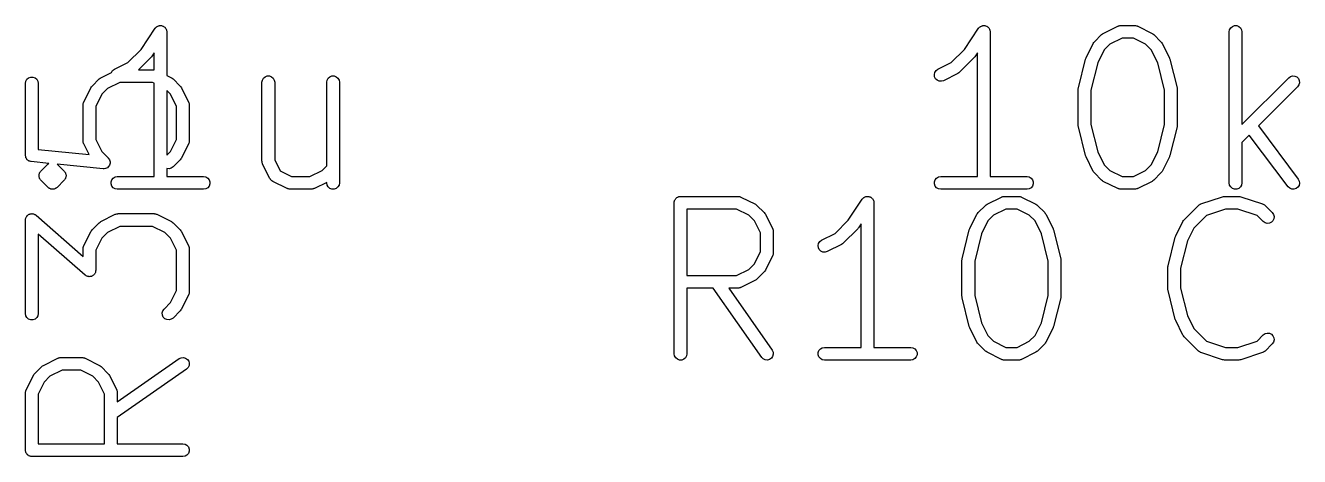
# Model space of a CAD drawing. Extents: x 0 to 76, y -93 to 10.
# Drawn here: x 56.42 to 66.6, y -57.13 to -53.69 of the extents above; entities that cross this region are included whole.
import ezdxf

# ---------------------------------------------------------------- set-up
doc = ezdxf.new("R2010")
doc.units = 0
doc.header["$MEASUREMENT"] = 0
doc.layers.add('BLACK', color=7, linetype='CONTINUOUS')

msp = doc.modelspace()

# ---------------------------------------------------------------- linework, layer by layer
at = {"layer": 'Black'}
for p, q in [((57.3437, -53.876), (57.4558, -53.7079)), ((57.4558, -53.7079), (57.4578, -53.7058)), ((57.4578, -53.7058), (57.4592, -53.7034)), ((57.4592, -53.7034), (57.4638, -53.6995)), ((57.4638, -53.6995), (57.468, -53.6951)), ((57.468, -53.6951), (57.4705, -53.6939)), ((57.4705, -53.6939), (57.4727, -53.6921)), ((57.4727, -53.6921), (57.4784, -53.69)), ((57.4784, -53.69), (57.4838, -53.6873)), ((57.4838, -53.6873), (57.4866, -53.687)), ((57.4866, -53.687), (57.4893, -53.686)), ((57.4893, -53.686), (57.4953, -53.686)), ((57.4953, -53.686), (57.5014, -53.6854)), ((57.5014, -53.6854), (57.5041, -53.686)), ((57.5041, -53.686), (57.5069, -53.686)), ((57.5069, -53.686), (57.5126, -53.6881)), ((57.5126, -53.6881), (57.5185, -53.6895)), ((57.5185, -53.6895), (57.5208, -53.6911)), ((57.5208, -53.6911), (57.5235, -53.6921)), ((57.5235, -53.6921), (57.5281, -53.696)), ((57.5281, -53.696), (57.5332, -53.6993)), ((57.5332, -53.6993), (57.5349, -53.7016)), ((57.5349, -53.7016), (57.537, -53.7034)), ((57.537, -53.7034), (57.54, -53.7086)), ((57.54, -53.7086), (57.5436, -53.7135)), ((57.5436, -53.7135), (57.5444, -53.7162)), ((57.5444, -53.7162), (57.5458, -53.7187)), ((57.5458, -53.7187), (57.5469, -53.7246)), ((57.5469, -53.7246), (57.5486, -53.7305)), ((63.9201, -53.876), (64.0323, -53.7079)), ((64.0323, -53.7079), (64.0342, -53.7058)), ((64.0342, -53.7058), (64.0356, -53.7034)), ((64.0356, -53.7034), (64.0403, -53.6995)), ((64.0403, -53.6995), (64.0444, -53.6951)), ((64.0444, -53.6951), (64.047, -53.6939)), ((64.047, -53.6939), (64.0491, -53.6921)), ((64.0491, -53.6921), (64.0548, -53.69)), ((64.0548, -53.69), (64.0603, -53.6873)), ((64.0603, -53.6873), (64.0631, -53.687)), ((64.0631, -53.687), (64.0657, -53.686)), ((64.0657, -53.686), (64.0718, -53.686)), ((64.0718, -53.686), (64.0778, -53.6854)), ((64.0778, -53.6854), (64.0805, -53.686)), ((64.0805, -53.686), (64.0833, -53.686)), ((64.0833, -53.686), (64.089, -53.6881)), ((64.089, -53.6881), (64.0949, -53.6895)), ((64.0949, -53.6895), (64.0973, -53.6911)), ((64.0973, -53.6911), (64.0999, -53.6921)), ((64.0999, -53.6921), (64.1046, -53.696)), ((64.1046, -53.696), (64.1096, -53.6993)), ((64.1096, -53.6993), (64.1113, -53.7016)), ((64.1113, -53.7016), (64.1134, -53.7034)), ((64.1134, -53.7034), (64.1165, -53.7086)), ((64.1165, -53.7086), (64.1201, -53.7135)), ((64.1201, -53.7135), (64.1209, -53.7162)), ((64.1209, -53.7162), (64.1223, -53.7187)), ((64.1223, -53.7187), (64.1233, -53.7246)), ((64.1233, -53.7246), (64.125, -53.7305)), ((65.0285, -53.7481), (65.1434, -53.6906)), ((65.1434, -53.6906), (65.1462, -53.6898)), ((65.1462, -53.6898), (65.1487, -53.6883)), ((65.1487, -53.6883), (65.1546, -53.6873)), ((65.1546, -53.6873), (65.1603, -53.6856)), ((65.1603, -53.6856), (65.1632, -53.6858)), ((65.1632, -53.6858), (65.1661, -53.6852)), ((65.1661, -53.6852), (65.281, -53.6852)), ((65.281, -53.6852), (65.2839, -53.6858)), ((65.2839, -53.6858), (65.2868, -53.6856)), ((65.2868, -53.6856), (65.2925, -53.6873)), ((65.2925, -53.6873), (65.2984, -53.6883)), ((65.2984, -53.6883), (65.3009, -53.6898)), ((65.3009, -53.6898), (65.3037, -53.6906)), ((65.3037, -53.6906), (65.4186, -53.7481)), ((66.0346, -53.736), (66.0376, -53.7187)), ((66.0376, -53.7187), (66.0464, -53.7034)), ((66.0464, -53.7034), (66.06, -53.6921)), ((66.06, -53.6921), (66.0765, -53.686)), ((66.0765, -53.686), (66.0942, -53.686)), ((66.0942, -53.686), (66.1108, -53.6921)), ((66.1108, -53.6921), (66.1243, -53.7034)), ((66.1243, -53.7034), (66.1331, -53.7187)), ((66.1331, -53.7187), (66.1362, -53.736)), ((57.5486, -53.7305), (57.5484, -53.7333)), ((57.5484, -53.7333), (57.5489, -53.736)), ((57.5489, -53.736), (57.5489, -54.084)), ((64.125, -53.7305), (64.1248, -53.7333)), ((64.1248, -53.7333), (64.1253, -53.736)), ((64.1253, -53.736), (64.1253, -54.8917)), ((64.8909, -53.9431), (64.9483, -53.8282)), ((64.9483, -53.8282), (64.9532, -53.8217)), ((64.9532, -53.8217), (64.9578, -53.815)), ((64.9578, -53.815), (65.0153, -53.7576)), ((65.0153, -53.7576), (65.022, -53.7529)), ((65.022, -53.7529), (65.0285, -53.7481)), ((65.1781, -53.7868), (65.0813, -53.8352)), ((65.269, -53.7868), (65.1781, -53.7868)), ((65.3658, -53.8353), (65.269, -53.7868)), ((65.4186, -53.7481), (65.4252, -53.7529)), ((65.4252, -53.7529), (65.4318, -53.7576)), ((65.4318, -53.7576), (65.4893, -53.815)), ((65.4893, -53.815), (65.494, -53.8217)), ((65.494, -53.8217), (65.4988, -53.8282)), ((65.4988, -53.8282), (65.5563, -53.9431)), ((66.0346, -54.9425), (66.0346, -53.736)), ((66.1362, -53.736), (66.1362, -54.4752)), ((57.2382, -53.9816), (57.3437, -53.876)), ((57.4473, -53.9038), (57.4255, -53.9366)), ((57.4473, -54.0394), (57.4473, -53.9038)), ((63.8146, -53.9816), (63.9201, -53.876)), ((64.0237, -53.9038), (64.0019, -53.9366)), ((64.0237, -54.8917), (64.0237, -53.9038)), ((65.0355, -53.881), (64.9842, -53.9836)), ((65.0813, -53.8352), (65.0355, -53.881)), ((65.4116, -53.881), (65.3658, -53.8353)), ((65.4629, -53.9836), (65.4116, -53.881)), ((57.1307, -54.0353), (57.2382, -53.9816)), ((57.4191, -53.9443), (57.324, -54.0394)), ((57.422, -53.9402), (57.4191, -53.9443)), ((57.4255, -53.9366), (57.422, -53.9402)), ((63.7071, -54.0353), (63.8146, -53.9816)), ((63.9955, -53.9443), (63.8806, -54.0592)), ((63.9984, -53.9402), (63.9955, -53.9443)), ((64.0019, -53.9366), (63.9984, -53.9402)), ((64.8296, -54.1833), (64.887, -53.9535)), ((64.887, -53.9535), (64.8893, -53.9485)), ((64.8893, -53.9485), (64.8909, -53.9431)), ((64.9842, -53.9836), (64.9297, -54.2019)), ((65.5175, -54.2019), (65.4629, -53.9836)), ((65.5563, -53.9431), (65.5579, -53.9485)), ((65.5579, -53.9485), (65.5601, -53.9535)), ((65.5601, -53.9535), (65.6176, -54.1833)), ((56.4202, -54.1477), (56.4233, -54.1303)), ((56.4233, -54.1303), (56.4321, -54.115)), ((56.4321, -54.115), (56.4456, -54.1037)), ((56.4456, -54.1037), (56.4622, -54.0976)), ((56.4622, -54.0976), (56.4799, -54.0976)), ((56.4799, -54.0976), (56.4964, -54.1037)), ((56.4964, -54.1037), (56.51, -54.115)), ((56.51, -54.115), (56.5188, -54.1303)), ((56.5188, -54.1303), (56.5218, -54.1477)), ((56.9522, -54.1692), (57.0097, -54.1117)), ((57.0097, -54.1117), (57.0163, -54.1071)), ((57.0163, -54.1071), (57.0229, -54.1022)), ((57.0229, -54.1022), (57.1071, -54.0601)), ((57.1071, -54.0601), (57.1165, -54.0458)), ((57.1165, -54.0458), (57.1307, -54.0353)), ((57.324, -54.0394), (57.4473, -54.0394)), ((57.5489, -54.084), (57.5854, -54.1022)), ((57.5854, -54.1022), (57.5919, -54.1071)), ((57.5919, -54.1071), (57.5986, -54.1117)), ((57.5986, -54.1117), (57.656, -54.1692)), ((58.3091, -54.1382), (58.3121, -54.1208)), ((58.3121, -54.1208), (58.321, -54.1056)), ((58.321, -54.1056), (58.3345, -54.0942)), ((58.3345, -54.0942), (58.3511, -54.0882)), ((58.3511, -54.0882), (58.3687, -54.0882)), ((58.3687, -54.0882), (58.3853, -54.0942)), ((58.3853, -54.0942), (58.3988, -54.1056)), ((58.3988, -54.1056), (58.4076, -54.1208)), ((58.4076, -54.1208), (58.4107, -54.1382)), ((58.8262, -54.1382), (58.8292, -54.1208)), ((58.8292, -54.1208), (58.838, -54.1056)), ((58.838, -54.1056), (58.8516, -54.0942)), ((58.8516, -54.0942), (58.8681, -54.0882)), ((58.8681, -54.0882), (58.8858, -54.0882)), ((58.8858, -54.0882), (58.9024, -54.0942)), ((58.9024, -54.0942), (58.9159, -54.1056)), ((58.9159, -54.1056), (58.9247, -54.1208)), ((58.9247, -54.1208), (58.9278, -54.1382)), ((63.6791, -54.0777), (63.6832, -54.0606)), ((63.6811, -54.0952), (63.6791, -54.0777)), ((63.689, -54.111), (63.6811, -54.0952)), ((63.6832, -54.0606), (63.6929, -54.0458)), ((63.7018, -54.1232), (63.689, -54.111)), ((63.6929, -54.0458), (63.7071, -54.0353)), ((63.718, -54.1302), (63.7018, -54.1232)), ((63.7356, -54.1312), (63.718, -54.1302)), ((63.7525, -54.1262), (63.7356, -54.1312)), ((63.8674, -54.0687), (63.7525, -54.1262)), ((63.874, -54.0639), (63.8674, -54.0687)), ((63.8806, -54.0592), (63.874, -54.0639)), ((66.1362, -54.4752), (66.5091, -54.1023)), ((66.5091, -54.1023), (66.5235, -54.0922)), ((66.5235, -54.0922), (66.5405, -54.0876)), ((66.5405, -54.0876), (66.5581, -54.0891)), ((66.5581, -54.0891), (66.5741, -54.0966)), ((66.5741, -54.0966), (66.5866, -54.1091)), ((66.5866, -54.1091), (66.594, -54.1251)), ((66.594, -54.1251), (66.5956, -54.1426)), ((56.4202, -54.7222), (56.4202, -54.1477)), ((56.5218, -54.1477), (56.5218, -54.6762)), ((56.8852, -54.2973), (56.9427, -54.1824)), ((56.9427, -54.1824), (56.9475, -54.1759)), ((56.9475, -54.1759), (56.9522, -54.1692)), ((57.0299, -54.2352), (56.9815, -54.332)), ((57.0757, -54.1894), (57.0299, -54.2352)), ((57.1725, -54.141), (57.0757, -54.1894)), ((57.4357, -54.141), (57.1725, -54.141)), ((57.4473, -54.1468), (57.4357, -54.141)), ((57.4473, -54.8917), (57.4473, -54.1468)), ((57.5783, -54.2352), (57.5489, -54.2058)), ((57.5489, -54.2058), (57.5489, -54.7215)), ((57.6267, -54.332), (57.5783, -54.2352)), ((57.656, -54.1692), (57.6607, -54.1759)), ((57.6607, -54.1759), (57.6655, -54.1824)), ((57.6655, -54.1824), (57.723, -54.2973)), ((58.3091, -54.7702), (58.3091, -54.1382)), ((58.4107, -54.1382), (58.4107, -54.7582)), ((58.8262, -54.8066), (58.8262, -54.1382)), ((58.9278, -54.1382), (58.9278, -54.9425)), ((64.8281, -54.1957), (64.8291, -54.1895)), ((64.8281, -54.4829), (64.8281, -54.1957)), ((64.8291, -54.1895), (64.8296, -54.1833)), ((64.9297, -54.2019), (64.9297, -54.4767)), ((65.5175, -54.4767), (65.5175, -54.2019)), ((65.6176, -54.1833), (65.618, -54.1895)), ((65.618, -54.1895), (65.6191, -54.1957)), ((65.6191, -54.1957), (65.6191, -54.4829)), ((66.5809, -54.1741), (66.2673, -54.4877)), ((66.591, -54.1597), (66.5809, -54.1741)), ((66.5956, -54.1426), (66.591, -54.1597)), ((56.8799, -54.32), (56.8804, -54.3171)), ((56.8799, -54.6073), (56.8799, -54.32)), ((56.8802, -54.3142), (56.8819, -54.3085)), ((56.8804, -54.3171), (56.8802, -54.3142)), ((56.8819, -54.3085), (56.8829, -54.3026)), ((56.8829, -54.3026), (56.8844, -54.3001)), ((56.8844, -54.3001), (56.8852, -54.2973)), ((56.9815, -54.332), (56.9815, -54.5953)), ((57.6267, -54.5953), (57.6267, -54.332)), ((57.723, -54.2973), (57.7238, -54.3001)), ((57.7238, -54.3001), (57.7253, -54.3026)), ((57.7253, -54.3026), (57.7263, -54.3085)), ((57.7263, -54.3085), (57.728, -54.3142)), ((57.728, -54.3142), (57.7278, -54.3171)), ((57.7278, -54.3171), (57.7283, -54.32)), ((57.7283, -54.32), (57.7283, -54.6073)), ((64.8291, -54.4891), (64.8281, -54.4829)), ((64.8296, -54.4952), (64.8291, -54.4891)), ((64.887, -54.7251), (64.8296, -54.4952)), ((64.9297, -54.4767), (64.9842, -54.695)), ((65.4629, -54.695), (65.5175, -54.4767)), ((65.6176, -54.4952), (65.5601, -54.7251)), ((65.618, -54.4891), (65.6176, -54.4952)), ((65.6191, -54.4829), (65.618, -54.4891)), ((66.2673, -54.4877), (66.5856, -54.9121)), ((56.8804, -54.6102), (56.8799, -54.6073)), ((56.8802, -54.6131), (56.8804, -54.6102)), ((56.8819, -54.6188), (56.8802, -54.6131)), ((56.8829, -54.6247), (56.8819, -54.6188)), ((56.8844, -54.6272), (56.8829, -54.6247)), ((56.8852, -54.63), (56.8844, -54.6272)), ((56.9287, -54.7169), (56.8852, -54.63)), ((56.9815, -54.5953), (57.0299, -54.6921)), ((57.5783, -54.6921), (57.6267, -54.5953)), ((57.723, -54.63), (57.6655, -54.7449)), ((57.7238, -54.6272), (57.723, -54.63)), ((57.7253, -54.6247), (57.7238, -54.6272)), ((57.7263, -54.6188), (57.7253, -54.6247)), ((57.728, -54.6131), (57.7263, -54.6188)), ((57.7283, -54.6073), (57.7278, -54.6102)), ((57.7278, -54.6102), (57.728, -54.6131)), ((66.1948, -54.5603), (66.1362, -54.6189)), ((66.1362, -54.6189), (66.1362, -54.9425)), ((66.5043, -54.973), (66.1948, -54.5603)), ((56.4206, -54.7241), (56.4202, -54.7222)), ((56.4204, -54.726), (56.4206, -54.7241)), ((56.4221, -54.7327), (56.4204, -54.726)), ((56.4233, -54.7396), (56.4221, -54.7327)), ((56.4243, -54.7412), (56.4233, -54.7396)), ((56.4247, -54.7431), (56.4243, -54.7412)), ((56.4287, -54.7488), (56.4247, -54.7431)), ((56.5218, -54.6762), (56.9287, -54.7169)), ((57.0299, -54.6921), (57.0815, -54.7437)), ((57.0815, -54.7437), (57.0817, -54.744)), ((57.0817, -54.744), (57.0819, -54.7442)), ((57.5489, -54.7215), (57.5783, -54.6921)), ((64.8893, -54.7301), (64.887, -54.7251)), ((64.8909, -54.7355), (64.8893, -54.7301)), ((64.9483, -54.8504), (64.8909, -54.7355)), ((64.9842, -54.695), (65.0355, -54.7976)), ((65.4116, -54.7976), (65.4629, -54.695)), ((65.5563, -54.7355), (65.4988, -54.8504)), ((65.5579, -54.7301), (65.5563, -54.7355)), ((65.5601, -54.7251), (65.5579, -54.7301)), ((56.4321, -54.7548), (56.4287, -54.7488)), ((56.4336, -54.7561), (56.4321, -54.7548)), ((56.4347, -54.7577), (56.4336, -54.7561)), ((56.4403, -54.7617), (56.4347, -54.7577)), ((56.4456, -54.7662), (56.4403, -54.7617)), ((56.4475, -54.7668), (56.4456, -54.7662)), ((56.449, -54.768), (56.4475, -54.7668)), ((56.4557, -54.7698), (56.449, -54.768)), ((56.4622, -54.7722), (56.4557, -54.7698)), ((56.4641, -54.7722), (56.4622, -54.7722)), ((56.466, -54.7727), (56.4641, -54.7722)), ((56.6064, -54.7868), (56.466, -54.7727)), ((56.5429, -54.8492), (56.6004, -54.7917)), ((56.6004, -54.7917), (56.604, -54.7892)), ((56.604, -54.7892), (56.6064, -54.7868)), ((57.0405, -54.8302), (56.6741, -54.7935)), ((56.6741, -54.7935), (56.7297, -54.8492)), ((57.0408, -54.8302), (57.0405, -54.8302)), ((57.0411, -54.8302), (57.0408, -54.8302)), ((57.0496, -54.8295), (57.0411, -54.8302)), ((57.0581, -54.8289), (57.0496, -54.8295)), ((57.0584, -54.8287), (57.0581, -54.8289)), ((57.0587, -54.8287), (57.0584, -54.8287)), ((57.0664, -54.8251), (57.0587, -54.8287)), ((57.0742, -54.8216), (57.0664, -54.8251)), ((57.0744, -54.8214), (57.0742, -54.8216)), ((57.0747, -54.8213), (57.0744, -54.8214)), ((57.0807, -54.8153), (57.0747, -54.8213)), ((57.0868, -54.8093), (57.0807, -54.8153)), ((57.0819, -54.7442), (57.0867, -54.7512)), ((57.0867, -54.7512), (57.0916, -54.7582)), ((57.087, -54.809), (57.0868, -54.8093)), ((57.0872, -54.8088), (57.087, -54.809)), ((57.0908, -54.8011), (57.0872, -54.8088)), ((57.0945, -54.7934), (57.0908, -54.8011)), ((57.0916, -54.7582), (57.0917, -54.7585)), ((57.0917, -54.7585), (57.0919, -54.7587)), ((57.0919, -54.7587), (57.094, -54.767)), ((57.094, -54.767), (57.0962, -54.7752)), ((57.0946, -54.7928), (57.0945, -54.7931)), ((57.0945, -54.7931), (57.0945, -54.7934)), ((57.0954, -54.7843), (57.0946, -54.7928)), ((57.0962, -54.7758), (57.0954, -54.7843)), ((57.0962, -54.7752), (57.0961, -54.7755)), ((57.0961, -54.7755), (57.0962, -54.7758)), ((57.5495, -54.8287), (57.5489, -54.8284)), ((57.5489, -54.8284), (57.5489, -54.8917)), ((57.5671, -54.8302), (57.5495, -54.8287)), ((57.5841, -54.8257), (57.5671, -54.8302)), ((57.5986, -54.8156), (57.5841, -54.8257)), ((57.656, -54.7581), (57.5986, -54.8156)), ((57.6607, -54.7515), (57.656, -54.7581)), ((57.6655, -54.7449), (57.6607, -54.7515)), ((58.3096, -54.7731), (58.3091, -54.7702)), ((58.3094, -54.776), (58.3096, -54.7731)), ((58.3111, -54.7817), (58.3094, -54.776)), ((58.3121, -54.7876), (58.3111, -54.7817)), ((58.3136, -54.7901), (58.3121, -54.7876)), ((58.3144, -54.7929), (58.3136, -54.7901)), ((58.3719, -54.9078), (58.3144, -54.7929)), ((58.4107, -54.7582), (58.4552, -54.8472)), ((58.6926, -54.8917), (58.7894, -54.8433)), ((58.7894, -54.8433), (58.8262, -54.8066)), ((65.0355, -54.7976), (65.0813, -54.8433)), ((65.0813, -54.8433), (65.1781, -54.8917)), ((65.269, -54.8917), (65.3658, -54.8433)), ((65.3658, -54.8433), (65.4116, -54.7976)), ((56.5283, -54.8807), (56.5294, -54.8764)), ((56.5286, -54.8851), (56.5283, -54.8807)), ((56.5283, -54.8895), (56.5286, -54.8851)), ((56.5294, -54.8938), (56.5283, -54.8895)), ((56.5294, -54.8764), (56.5298, -54.8719)), ((56.5298, -54.8982), (56.5294, -54.8938)), ((56.5298, -54.8719), (56.5317, -54.8679)), ((56.5317, -54.9023), (56.5298, -54.8982)), ((56.5317, -54.8679), (56.5328, -54.8636)), ((56.5328, -54.9066), (56.5317, -54.9023)), ((56.5328, -54.8636), (56.5354, -54.86)), ((56.5354, -54.9102), (56.5328, -54.9066)), ((56.5354, -54.86), (56.5372, -54.856)), ((56.5372, -54.9142), (56.5354, -54.9102)), ((56.5372, -54.856), (56.5404, -54.8528)), ((56.5404, -54.9174), (56.5372, -54.9142)), ((56.5404, -54.8528), (56.5429, -54.8492)), ((56.5429, -54.921), (56.5404, -54.9174)), ((56.6004, -54.9785), (56.5429, -54.921)), ((56.7297, -54.921), (56.6722, -54.9785)), ((56.7297, -54.8492), (56.7322, -54.8528)), ((56.7322, -54.9174), (56.7297, -54.921)), ((56.7322, -54.8528), (56.7354, -54.856)), ((56.7354, -54.9142), (56.7322, -54.9174)), ((56.7354, -54.856), (56.7373, -54.86)), ((56.7373, -54.9102), (56.7354, -54.9142)), ((56.7373, -54.86), (56.7398, -54.8636)), ((56.7398, -54.9066), (56.7373, -54.9102)), ((56.7398, -54.8636), (56.741, -54.8679)), ((56.741, -54.9023), (56.7398, -54.9066)), ((56.741, -54.8679), (56.7428, -54.8719)), ((56.7428, -54.8982), (56.741, -54.9023)), ((56.7428, -54.8719), (56.7432, -54.8764)), ((56.7432, -54.8938), (56.7428, -54.8982)), ((56.7432, -54.8764), (56.7444, -54.8807)), ((56.7444, -54.8895), (56.7432, -54.8938)), ((56.7444, -54.8807), (56.744, -54.8851)), ((56.744, -54.8851), (56.7444, -54.8895)), ((57.1034, -54.9337), (57.1094, -54.9171)), ((57.1034, -54.9514), (57.1034, -54.9337)), ((57.1094, -54.9171), (57.1207, -54.9036)), ((57.1207, -54.9036), (57.136, -54.8948)), ((57.136, -54.8948), (57.1534, -54.8917)), ((57.1534, -54.8917), (57.4473, -54.8917)), ((57.5489, -54.8917), (57.8428, -54.8917)), ((57.8428, -54.8917), (57.8602, -54.8948)), ((57.8602, -54.8948), (57.8755, -54.9036)), ((57.8755, -54.9036), (57.8868, -54.9171)), ((57.8868, -54.9171), (57.8928, -54.9337)), ((57.8928, -54.9337), (57.8928, -54.9514)), ((58.3763, -54.9138), (58.3719, -54.9078)), ((58.3804, -54.92), (58.3763, -54.9138)), ((58.3816, -54.9209), (58.3804, -54.92)), ((58.3824, -54.922), (58.3816, -54.9209)), ((58.3886, -54.9261), (58.3824, -54.922)), ((58.3946, -54.9305), (58.3886, -54.9261)), ((58.5095, -54.988), (58.3946, -54.9305)), ((58.4552, -54.8472), (58.5442, -54.8917)), ((58.5442, -54.8917), (58.6926, -54.8917)), ((58.8262, -54.9386), (58.7273, -54.988)), ((58.8262, -54.9425), (58.8262, -54.9386)), ((58.8292, -54.9599), (58.8262, -54.9425)), ((58.9278, -54.9425), (58.9247, -54.9599)), ((63.6798, -54.9337), (63.6858, -54.9171)), ((63.6798, -54.9514), (63.6798, -54.9337)), ((63.6858, -54.9171), (63.6972, -54.9036)), ((63.6972, -54.9036), (63.7124, -54.8948)), ((63.7124, -54.8948), (63.7298, -54.8917)), ((63.7298, -54.8917), (64.0237, -54.8917)), ((64.1253, -54.8917), (64.4192, -54.8917)), ((64.4192, -54.8917), (64.4366, -54.8948)), ((64.4366, -54.8948), (64.4519, -54.9036)), ((64.4519, -54.9036), (64.4632, -54.9171)), ((64.4632, -54.9171), (64.4693, -54.9337)), ((64.4693, -54.9337), (64.4693, -54.9514)), ((64.9532, -54.8569), (64.9483, -54.8504)), ((64.9578, -54.8636), (64.9532, -54.8569)), ((65.0153, -54.921), (64.9578, -54.8636)), ((65.022, -54.9257), (65.0153, -54.921)), ((65.0285, -54.9305), (65.022, -54.9257)), ((65.1434, -54.988), (65.0285, -54.9305)), ((65.1781, -54.8917), (65.269, -54.8917)), ((65.4186, -54.9305), (65.3037, -54.988)), ((65.4252, -54.9257), (65.4186, -54.9305)), ((65.4318, -54.921), (65.4252, -54.9257)), ((65.4893, -54.8636), (65.4318, -54.921)), ((65.494, -54.8569), (65.4893, -54.8636)), ((65.4988, -54.8504), (65.494, -54.8569)), ((66.0376, -54.9599), (66.0346, -54.9425)), ((66.1362, -54.9425), (66.1331, -54.9599)), ((66.5856, -54.9121), (66.5936, -54.9278)), ((66.5957, -54.9453), (66.5917, -54.9625)), ((66.5936, -54.9278), (66.5957, -54.9453)), ((56.604, -54.981), (56.6004, -54.9785)), ((56.6072, -54.9842), (56.604, -54.981)), ((56.6092, -54.9851), (56.6072, -54.9842)), ((56.6109, -54.9865), (56.6092, -54.9851)), ((56.613, -54.9873), (56.6109, -54.9865)), ((56.6148, -54.9886), (56.613, -54.9873)), ((56.6191, -54.9897), (56.6148, -54.9886)), ((56.6232, -54.9916), (56.6191, -54.9897)), ((56.6254, -54.9918), (56.6232, -54.9916)), ((56.6275, -54.9926), (56.6254, -54.9918)), ((56.6297, -54.9926), (56.6275, -54.9926)), ((56.6319, -54.9932), (56.6297, -54.9926)), ((56.6363, -54.9928), (56.6319, -54.9932)), ((56.6407, -54.9932), (56.6363, -54.9928)), ((56.6429, -54.9926), (56.6407, -54.9932)), ((56.6451, -54.9926), (56.6429, -54.9926)), ((56.6472, -54.9918), (56.6451, -54.9926)), ((56.6495, -54.9916), (56.6472, -54.9918)), ((56.6535, -54.9897), (56.6495, -54.9916)), ((56.6578, -54.9886), (56.6535, -54.9897)), ((56.6596, -54.9873), (56.6578, -54.9886)), ((56.6617, -54.9865), (56.6596, -54.9873)), ((56.6634, -54.9851), (56.6617, -54.9865)), ((56.6654, -54.9842), (56.6634, -54.9851)), ((56.6686, -54.981), (56.6654, -54.9842)), ((56.6722, -54.9785), (56.6686, -54.981)), ((57.1094, -54.9679), (57.1034, -54.9514)), ((57.1207, -54.9815), (57.1094, -54.9679)), ((57.136, -54.9903), (57.1207, -54.9815)), ((57.1534, -54.9933), (57.136, -54.9903)), ((57.8428, -54.9933), (57.1534, -54.9933)), ((57.8602, -54.9903), (57.8428, -54.9933)), ((57.8755, -54.9815), (57.8602, -54.9903)), ((57.8868, -54.9679), (57.8755, -54.9815)), ((57.8928, -54.9514), (57.8868, -54.9679)), ((58.5123, -54.9888), (58.5095, -54.988)), ((58.5149, -54.9903), (58.5123, -54.9888)), ((58.5207, -54.9913), (58.5149, -54.9903)), ((58.5264, -54.993), (58.5207, -54.9913)), ((58.5294, -54.9928), (58.5264, -54.993)), ((58.5322, -54.9933), (58.5294, -54.9928)), ((58.7046, -54.9933), (58.5322, -54.9933)), ((58.7075, -54.9928), (58.7046, -54.9933)), ((58.7104, -54.993), (58.7075, -54.9928)), ((58.7161, -54.9913), (58.7104, -54.993)), ((58.722, -54.9903), (58.7161, -54.9913)), ((58.7245, -54.9888), (58.722, -54.9903)), ((58.7273, -54.988), (58.7245, -54.9888)), ((58.838, -54.9752), (58.8292, -54.9599)), ((58.8516, -54.9865), (58.838, -54.9752)), ((58.8681, -54.9926), (58.8516, -54.9865)), ((58.8858, -54.9926), (58.8681, -54.9926)), ((58.9024, -54.9865), (58.8858, -54.9926)), ((58.9159, -54.9752), (58.9024, -54.9865)), ((58.9247, -54.9599), (58.9159, -54.9752)), ((63.6858, -54.9679), (63.6798, -54.9514)), ((63.6972, -54.9815), (63.6858, -54.9679)), ((63.7124, -54.9903), (63.6972, -54.9815)), ((63.7298, -54.9933), (63.7124, -54.9903)), ((64.4192, -54.9933), (63.7298, -54.9933)), ((64.4366, -54.9903), (64.4192, -54.9933)), ((64.4519, -54.9815), (64.4366, -54.9903)), ((64.4632, -54.9679), (64.4519, -54.9815)), ((64.4693, -54.9514), (64.4632, -54.9679)), ((65.1462, -54.9888), (65.1434, -54.988)), ((65.1487, -54.9903), (65.1462, -54.9888)), ((65.1546, -54.9913), (65.1487, -54.9903)), ((65.1603, -54.993), (65.1546, -54.9913)), ((65.1632, -54.9928), (65.1603, -54.993)), ((65.1661, -54.9933), (65.1632, -54.9928)), ((65.281, -54.9933), (65.1661, -54.9933)), ((65.2839, -54.9928), (65.281, -54.9933)), ((65.2868, -54.993), (65.2839, -54.9928)), ((65.2925, -54.9913), (65.2868, -54.993)), ((65.2984, -54.9903), (65.2925, -54.9913)), ((65.3009, -54.9888), (65.2984, -54.9903)), ((65.3037, -54.988), (65.3009, -54.9888)), ((66.0464, -54.9752), (66.0376, -54.9599)), ((66.06, -54.9865), (66.0464, -54.9752)), ((66.0765, -54.9926), (66.06, -54.9865)), ((66.0942, -54.9926), (66.0765, -54.9926)), ((66.1108, -54.9865), (66.0942, -54.9926)), ((66.1243, -54.9752), (66.1108, -54.9865)), ((66.1331, -54.9599), (66.1243, -54.9752)), ((66.5172, -54.9851), (66.5043, -54.973)), ((66.5334, -54.992), (66.5172, -54.9851)), ((66.5511, -54.993), (66.5334, -54.992)), ((66.5679, -54.9879), (66.5511, -54.993)), ((66.5821, -54.9773), (66.5679, -54.9879)), ((66.5917, -54.9625), (66.5821, -54.9773)), ((61.6015, -55.101), (61.6022, -55.0967)), ((61.6015, -56.3075), (61.6015, -55.101)), ((61.6022, -55.0922), (61.6038, -55.0881)), ((61.6022, -55.0967), (61.6022, -55.0922)), ((61.6038, -55.0881), (61.6045, -55.0837)), ((61.6045, -55.0837), (61.6067, -55.0798)), ((61.6067, -55.0798), (61.6083, -55.0756)), ((61.6083, -55.0756), (61.6111, -55.0722)), ((61.6111, -55.0722), (61.6133, -55.0684)), ((61.6133, -55.0684), (61.6168, -55.0655)), ((61.6168, -55.0655), (61.6196, -55.0621)), ((61.6196, -55.0621), (61.6235, -55.0599)), ((61.6235, -55.0599), (61.6269, -55.0571)), ((61.6269, -55.0571), (61.631, -55.0555)), ((61.631, -55.0555), (61.6349, -55.0533)), ((61.6349, -55.0533), (61.6393, -55.0525)), ((61.6393, -55.0525), (61.6434, -55.051)), ((61.6434, -55.051), (61.6479, -55.051)), ((61.6479, -55.051), (61.6523, -55.0502)), ((61.6523, -55.0502), (62.1119, -55.0502)), ((62.1119, -55.0502), (62.1148, -55.0508)), ((62.1148, -55.0508), (62.1177, -55.0506)), ((62.1177, -55.0506), (62.1234, -55.0523)), ((62.1234, -55.0523), (62.1293, -55.0533)), ((62.1293, -55.0533), (62.1318, -55.0548)), ((62.1318, -55.0548), (62.1346, -55.0556)), ((62.1346, -55.0556), (62.2495, -55.1131)), ((62.2495, -55.1131), (62.256, -55.1179)), ((62.256, -55.1179), (62.2627, -55.1226)), ((62.2627, -55.1226), (62.3202, -55.18)), ((62.9916, -55.241), (63.1038, -55.0729)), ((63.1038, -55.0729), (63.1057, -55.0708)), ((63.1057, -55.0708), (63.1071, -55.0684)), ((63.1071, -55.0684), (63.1118, -55.0645)), ((63.1118, -55.0645), (63.1159, -55.0601)), ((63.1159, -55.0601), (63.1185, -55.0589)), ((63.1185, -55.0589), (63.1206, -55.0571)), ((63.1206, -55.0571), (63.1263, -55.055)), ((63.1263, -55.055), (63.1318, -55.0523)), ((63.1318, -55.0523), (63.1346, -55.052)), ((63.1346, -55.052), (63.1372, -55.051)), ((63.1372, -55.051), (63.1433, -55.051)), ((63.1433, -55.051), (63.1493, -55.0504)), ((63.1493, -55.0504), (63.152, -55.051)), ((63.152, -55.051), (63.1548, -55.051)), ((63.1548, -55.051), (63.1605, -55.0531)), ((63.1605, -55.0531), (63.1664, -55.0545)), ((63.1664, -55.0545), (63.1688, -55.0561)), ((63.1688, -55.0561), (63.1714, -55.0571)), ((63.1714, -55.0571), (63.1761, -55.061)), ((63.1761, -55.061), (63.1811, -55.0643)), ((63.1811, -55.0643), (63.1828, -55.0666)), ((63.1828, -55.0666), (63.1849, -55.0684)), ((63.1849, -55.0684), (63.188, -55.0736)), ((63.188, -55.0736), (63.1916, -55.0785)), ((63.1916, -55.0785), (63.1924, -55.0812)), ((63.1924, -55.0812), (63.1938, -55.0837)), ((63.1938, -55.0837), (63.1948, -55.0896)), ((63.1948, -55.0896), (63.1965, -55.0955)), ((63.1965, -55.0955), (63.1963, -55.0983)), ((63.1963, -55.0983), (63.1968, -55.101)), ((63.1968, -55.101), (63.1968, -56.2567)), ((64.0293, -55.18), (64.0868, -55.1226)), ((64.0868, -55.1226), (64.0935, -55.1179)), ((64.0935, -55.1179), (64.1, -55.1131)), ((64.1, -55.1131), (64.2149, -55.0556)), ((64.2149, -55.0556), (64.2177, -55.0548)), ((64.2177, -55.0548), (64.2202, -55.0533)), ((64.2202, -55.0533), (64.2261, -55.0523)), ((64.2261, -55.0523), (64.2318, -55.0506)), ((64.2318, -55.0506), (64.2347, -55.0508)), ((64.2347, -55.0508), (64.2376, -55.0502)), ((64.2376, -55.0502), (64.3525, -55.0502)), ((64.3525, -55.0502), (64.3554, -55.0508)), ((64.3554, -55.0508), (64.3583, -55.0506)), ((64.3583, -55.0506), (64.364, -55.0523)), ((64.364, -55.0523), (64.3699, -55.0533)), ((64.3699, -55.0533), (64.3724, -55.0548)), ((64.3724, -55.0548), (64.3752, -55.0556)), ((64.3752, -55.0556), (64.4901, -55.1131)), ((64.4901, -55.1131), (64.4967, -55.1179)), ((64.4967, -55.1179), (64.5033, -55.1226)), ((64.5033, -55.1226), (64.5608, -55.18)), ((65.6738, -55.2375), (65.7887, -55.1226)), ((65.7887, -55.1226), (65.7911, -55.1209)), ((65.7911, -55.1209), (65.793, -55.1187)), ((65.793, -55.1187), (65.7983, -55.1159)), ((65.7983, -55.1159), (65.8032, -55.1125)), ((65.8032, -55.1125), (65.806, -55.1117)), ((65.806, -55.1117), (65.8086, -55.1103)), ((65.8086, -55.1103), (65.9809, -55.0529)), ((65.9809, -55.0529), (65.989, -55.0517)), ((65.989, -55.0517), (65.997, -55.0502)), ((65.997, -55.0502), (66.1119, -55.0502)), ((66.1119, -55.0502), (66.1199, -55.0517)), ((66.1199, -55.0517), (66.1279, -55.0529)), ((66.1279, -55.0529), (66.3003, -55.1103)), ((66.3003, -55.1103), (66.3029, -55.1117)), ((66.3029, -55.1117), (66.3057, -55.1125)), ((66.3057, -55.1125), (66.3106, -55.1159)), ((66.3106, -55.1159), (66.3158, -55.1187)), ((66.3158, -55.1187), (66.3178, -55.1209)), ((66.3178, -55.1209), (66.3202, -55.1226)), ((66.3202, -55.1226), (66.3776, -55.18)), ((56.4202, -55.2393), (56.4211, -55.2344)), ((56.4202, -55.9861), (56.4202, -55.2393)), ((56.4211, -55.2344), (56.4212, -55.2294)), ((56.4212, -55.2294), (56.4226, -55.2257)), ((56.4226, -55.2257), (56.4233, -55.2219)), ((56.4233, -55.2219), (56.4258, -55.2176)), ((56.4258, -55.2176), (56.4276, -55.213)), ((56.4276, -55.213), (56.4302, -55.21)), ((56.4302, -55.21), (56.4321, -55.2066)), ((56.4321, -55.2066), (56.4359, -55.2034)), ((56.4359, -55.2034), (56.4392, -55.1997)), ((56.4392, -55.1997), (56.4426, -55.1978)), ((56.4426, -55.1978), (56.4456, -55.1953)), ((56.4456, -55.1953), (56.4503, -55.1936)), ((56.4503, -55.1936), (56.4547, -55.1912)), ((56.4547, -55.1912), (56.4585, -55.1906)), ((56.4585, -55.1906), (56.4622, -55.1892)), ((56.4622, -55.1892), (56.4672, -55.1892)), ((56.4672, -55.1892), (56.4721, -55.1885)), ((56.4721, -55.1885), (56.4759, -55.1892)), ((56.4759, -55.1892), (56.4799, -55.1892)), ((56.4799, -55.1892), (56.4845, -55.1909)), ((56.4845, -55.1909), (56.4894, -55.1919)), ((56.4894, -55.1919), (56.4928, -55.1939)), ((56.4928, -55.1939), (56.4964, -55.1953)), ((56.4964, -55.1953), (56.5003, -55.1985)), ((56.5003, -55.1985), (56.5045, -55.201)), ((56.5045, -55.201), (56.8799, -55.5295)), ((57.0163, -55.2561), (57.0229, -55.2513)), ((57.0229, -55.2513), (57.1378, -55.1938)), ((57.1378, -55.1938), (57.1406, -55.193)), ((57.1406, -55.193), (57.1431, -55.1915)), ((57.1431, -55.1915), (57.149, -55.1905)), ((57.149, -55.1905), (57.1547, -55.1888)), ((57.1547, -55.1888), (57.1576, -55.189)), ((57.1576, -55.189), (57.1605, -55.1885)), ((57.1605, -55.1885), (57.4477, -55.1885)), ((57.4477, -55.1885), (57.4506, -55.189)), ((57.4506, -55.189), (57.4535, -55.1888)), ((57.4535, -55.1888), (57.4593, -55.1905)), ((57.4593, -55.1905), (57.4651, -55.1915)), ((57.4651, -55.1915), (57.4676, -55.193)), ((57.4676, -55.193), (57.4705, -55.1938)), ((57.4705, -55.1938), (57.5854, -55.2513)), ((57.5854, -55.2513), (57.5919, -55.2561)), ((61.7031, -55.1518), (61.7031, -55.6822)), ((62.0999, -55.1518), (61.7031, -55.1518)), ((62.1967, -55.2003), (62.0999, -55.1518)), ((62.2425, -55.246), (62.1967, -55.2003)), ((62.2909, -55.3428), (62.2425, -55.246)), ((62.3202, -55.18), (62.3248, -55.1867)), ((62.3248, -55.1867), (62.3297, -55.1932)), ((62.3297, -55.1932), (62.3871, -55.3081)), ((62.8861, -55.3466), (62.9916, -55.241)), ((63.9624, -55.3081), (64.0198, -55.1932)), ((64.0198, -55.1932), (64.0247, -55.1867)), ((64.0247, -55.1867), (64.0293, -55.18)), ((64.107, -55.246), (64.0557, -55.3486)), ((64.1528, -55.2002), (64.107, -55.246)), ((64.2496, -55.1518), (64.1528, -55.2002)), ((64.3405, -55.1518), (64.2496, -55.1518)), ((64.4373, -55.2003), (64.3405, -55.1518)), ((64.4831, -55.246), (64.4373, -55.2003)), ((64.5344, -55.3486), (64.4831, -55.246)), ((64.5608, -55.18), (64.5655, -55.1867)), ((64.5655, -55.1867), (64.5703, -55.1932)), ((64.5703, -55.1932), (64.6278, -55.3081)), ((65.6068, -55.3656), (65.6643, -55.2507)), ((65.6643, -55.2507), (65.6691, -55.2442)), ((65.6691, -55.2442), (65.6738, -55.2375)), ((65.8521, -55.2029), (65.7515, -55.3035)), ((66.0052, -55.1518), (65.8521, -55.2029)), ((66.1036, -55.1518), (66.0052, -55.1518)), ((66.2568, -55.2029), (66.1036, -55.1518)), ((66.3058, -55.2519), (66.2568, -55.2029)), ((66.3202, -55.262), (66.3058, -55.2519)), ((66.3833, -55.2451), (66.3708, -55.2576)), ((66.3776, -55.18), (66.3877, -55.1945)), ((66.3908, -55.2291), (66.3833, -55.2451)), ((66.3877, -55.1945), (66.3923, -55.2115)), ((66.3923, -55.2115), (66.3908, -55.2291)), ((56.8972, -55.6797), (56.5218, -55.3512)), ((56.5218, -55.3512), (56.5218, -55.9861)), ((56.8852, -55.4464), (56.9427, -55.3314)), ((56.9427, -55.3314), (56.9475, -55.3249)), ((56.9475, -55.3249), (56.9522, -55.3182)), ((56.9522, -55.3182), (57.0097, -55.2608)), ((57.0097, -55.2608), (57.0163, -55.2561)), ((57.0757, -55.3385), (57.0299, -55.3843)), ((57.1725, -55.2901), (57.0757, -55.3385)), ((57.4357, -55.2901), (57.1725, -55.2901)), ((57.5326, -55.3385), (57.4357, -55.2901)), ((57.5783, -55.3843), (57.5326, -55.3385)), ((57.5919, -55.2561), (57.5986, -55.2608)), ((57.5986, -55.2608), (57.656, -55.3182)), ((57.656, -55.3182), (57.6607, -55.3249)), ((57.6607, -55.3249), (57.6655, -55.3314)), ((57.6655, -55.3314), (57.723, -55.4464)), ((62.2909, -55.4912), (62.2909, -55.3428)), ((62.3871, -55.3081), (62.388, -55.3109)), ((62.388, -55.3109), (62.3894, -55.3135)), ((62.3894, -55.3135), (62.3905, -55.3193)), ((62.3905, -55.3193), (62.3922, -55.325)), ((62.3922, -55.325), (62.392, -55.328)), ((62.392, -55.328), (62.3925, -55.3309)), ((62.3925, -55.3309), (62.3925, -55.5032)), ((62.7786, -55.4003), (62.8861, -55.3466)), ((63.067, -55.3093), (62.9521, -55.4242)), ((63.0699, -55.3052), (63.067, -55.3093)), ((63.0734, -55.3016), (63.0699, -55.3052)), ((63.0952, -55.2688), (63.0734, -55.3016)), ((63.0952, -56.2567), (63.0952, -55.2688)), ((63.9011, -55.5483), (63.9585, -55.3185)), ((63.9585, -55.3185), (63.9608, -55.3135)), ((63.9608, -55.3135), (63.9624, -55.3081)), ((64.0557, -55.3486), (64.0012, -55.5669)), ((64.589, -55.5669), (64.5344, -55.3486)), ((64.6278, -55.3081), (64.6294, -55.3135)), ((64.6294, -55.3135), (64.6316, -55.3185)), ((64.6316, -55.3185), (64.6891, -55.5483)), ((65.7515, -55.3035), (65.7002, -55.406)), ((66.3373, -55.2666), (66.3202, -55.262)), ((66.3548, -55.265), (66.3373, -55.2666)), ((66.3708, -55.2576), (66.3548, -55.265)), ((56.8819, -55.4576), (56.8829, -55.4517)), ((56.8829, -55.4517), (56.8844, -55.4492)), ((56.8844, -55.4492), (56.8852, -55.4464)), ((57.0299, -55.3843), (56.9815, -55.4811)), ((57.6267, -55.4811), (57.5783, -55.3843)), ((57.723, -55.4464), (57.7238, -55.4492)), ((57.7238, -55.4492), (57.7253, -55.4517)), ((57.7253, -55.4517), (57.7263, -55.4576)), ((62.7506, -55.4427), (62.7547, -55.4256)), ((62.7526, -55.4602), (62.7506, -55.4427)), ((62.7547, -55.4256), (62.7644, -55.4108)), ((62.7644, -55.4108), (62.7786, -55.4003)), ((62.9389, -55.4337), (62.824, -55.4912)), ((62.9455, -55.4289), (62.9389, -55.4337)), ((62.9521, -55.4242), (62.9455, -55.4289)), ((65.5455, -55.6058), (65.603, -55.376)), ((65.603, -55.376), (65.6052, -55.3709)), ((65.6052, -55.3709), (65.6068, -55.3656)), ((65.7002, -55.406), (65.6456, -55.6244)), ((56.8799, -55.4691), (56.8804, -55.4662)), ((56.8799, -55.5295), (56.8799, -55.4691)), ((56.8802, -55.4633), (56.8819, -55.4576)), ((56.8804, -55.4662), (56.8802, -55.4633)), ((56.9815, -55.4811), (56.9815, -55.6414)), ((57.6267, -55.8018), (57.6267, -55.4811)), ((57.7263, -55.4576), (57.728, -55.4633)), ((57.728, -55.4633), (57.7278, -55.4662)), ((57.7278, -55.4662), (57.7283, -55.4691)), ((57.7283, -55.4691), (57.7283, -55.8138)), ((62.2425, -55.588), (62.2909, -55.4912)), ((62.3871, -55.5259), (62.3297, -55.6408)), ((62.388, -55.5231), (62.3871, -55.5259)), ((62.3894, -55.5206), (62.388, -55.5231)), ((62.3905, -55.5147), (62.3894, -55.5206)), ((62.3922, -55.509), (62.3905, -55.5147)), ((62.3925, -55.5032), (62.392, -55.5061)), ((62.392, -55.5061), (62.3922, -55.509)), ((62.7605, -55.476), (62.7526, -55.4602)), ((62.7733, -55.4882), (62.7605, -55.476)), ((62.7895, -55.4952), (62.7733, -55.4882)), ((62.8071, -55.4962), (62.7895, -55.4952)), ((62.824, -55.4912), (62.8071, -55.4962)), ((63.8996, -55.5607), (63.9006, -55.5545)), ((63.9006, -55.5545), (63.9011, -55.5483)), ((64.6891, -55.5483), (64.6895, -55.5545)), ((64.6895, -55.5545), (64.6906, -55.5607)), ((56.9784, -55.6588), (56.9759, -55.6631)), ((56.9791, -55.6549), (56.9784, -55.6588)), ((56.9805, -55.6513), (56.9791, -55.6549)), ((56.9806, -55.6463), (56.9805, -55.6513)), ((56.9815, -55.6414), (56.9806, -55.6463)), ((62.0999, -55.6822), (62.1967, -55.6338)), ((62.1967, -55.6338), (62.2425, -55.588)), ((62.3202, -55.654), (62.2627, -55.7115)), ((62.3248, -55.6474), (62.3202, -55.654)), ((62.3297, -55.6408), (62.3248, -55.6474)), ((63.8996, -55.8479), (63.8996, -55.5607)), ((64.0012, -55.5669), (64.0012, -55.8417)), ((64.589, -55.8417), (64.589, -55.5669)), ((64.6906, -55.5607), (64.6906, -55.8479)), ((65.544, -55.6181), (65.5451, -55.612)), ((65.544, -55.7905), (65.544, -55.6181)), ((65.5451, -55.612), (65.5455, -55.6058)), ((65.6456, -55.6244), (65.6456, -55.7842)), ((56.9015, -55.6822), (56.8972, -55.6797)), ((56.9053, -55.6854), (56.9015, -55.6822)), ((56.909, -55.6868), (56.9053, -55.6854)), ((56.9123, -55.6888), (56.909, -55.6868)), ((56.9172, -55.6898), (56.9123, -55.6888)), ((56.9218, -55.6915), (56.9172, -55.6898)), ((56.9258, -55.6915), (56.9218, -55.6915)), ((56.9296, -55.6922), (56.9258, -55.6915)), ((56.9345, -55.6915), (56.9296, -55.6922)), ((56.9395, -55.6915), (56.9345, -55.6915)), ((56.9432, -55.6901), (56.9395, -55.6915)), ((56.947, -55.6895), (56.9432, -55.6901)), ((56.9514, -55.6871), (56.947, -55.6895)), ((56.9561, -55.6854), (56.9514, -55.6871)), ((56.9591, -55.6829), (56.9561, -55.6854)), ((56.9625, -55.681), (56.9591, -55.6829)), ((56.9658, -55.6773), (56.9625, -55.681)), ((56.9696, -55.6741), (56.9658, -55.6773)), ((56.9715, -55.6707), (56.9696, -55.6741)), ((56.9741, -55.6677), (56.9715, -55.6707)), ((56.9759, -55.6631), (56.9741, -55.6677)), ((61.7031, -55.6822), (62.0999, -55.6822)), ((62.2495, -55.721), (62.1346, -55.7785)), ((62.2561, -55.7161), (62.2495, -55.721)), ((62.2627, -55.7115), (62.2561, -55.7161)), ((57.5783, -55.8986), (57.6267, -55.8018)), ((57.723, -55.8365), (57.6655, -55.9514)), ((57.7238, -55.8337), (57.723, -55.8365)), ((57.7253, -55.8312), (57.7238, -55.8337)), ((57.7263, -55.8253), (57.7253, -55.8312)), ((57.728, -55.8196), (57.7263, -55.8253)), ((57.7283, -55.8138), (57.7278, -55.8167)), ((57.7278, -55.8167), (57.728, -55.8196)), ((61.9131, -55.7838), (61.7031, -55.7838)), ((61.7031, -55.7838), (61.7031, -56.3075)), ((62.3001, -56.3367), (61.9131, -55.7838)), ((62.1119, -55.7838), (62.0371, -55.7838)), ((62.0371, -55.7838), (62.3833, -56.2784)), ((62.1148, -55.7833), (62.1119, -55.7838)), ((62.1177, -55.7835), (62.1148, -55.7833)), ((62.1234, -55.7818), (62.1177, -55.7835)), ((62.1293, -55.7808), (62.1234, -55.7818)), ((62.1318, -55.7793), (62.1293, -55.7808)), ((62.1346, -55.7785), (62.1318, -55.7793)), ((63.9006, -55.8541), (63.8996, -55.8479)), ((63.9011, -55.8603), (63.9006, -55.8541)), ((63.9585, -56.0901), (63.9011, -55.8603)), ((64.0012, -55.8417), (64.0557, -56.06)), ((64.5344, -56.06), (64.589, -55.8417)), ((64.6891, -55.8602), (64.6316, -56.0901)), ((64.6895, -55.8541), (64.6891, -55.8602)), ((64.6906, -55.8479), (64.6895, -55.8541)), ((65.5451, -55.7966), (65.544, -55.7905)), ((65.5455, -55.8028), (65.5451, -55.7966)), ((65.603, -56.0326), (65.5455, -55.8028)), ((65.6456, -55.7842), (65.7002, -56.0026)), ((57.512, -55.9817), (57.5166, -55.9647)), ((57.5166, -55.9647), (57.5267, -55.9502)), ((57.5267, -55.9502), (57.5783, -55.8986)), ((57.656, -55.9646), (57.5986, -56.0221)), ((57.6607, -55.9579), (57.656, -55.9646)), ((57.6655, -55.9514), (57.6607, -55.9579)), ((56.4233, -56.0035), (56.4202, -55.9861)), ((56.4321, -56.0188), (56.4233, -56.0035)), ((56.4456, -56.0301), (56.4321, -56.0188)), ((56.4622, -56.0362), (56.4456, -56.0301)), ((56.4799, -56.0362), (56.4622, -56.0362)), ((56.4964, -56.0301), (56.4799, -56.0362)), ((56.51, -56.0188), (56.4964, -56.0301)), ((56.5188, -56.0035), (56.51, -56.0188)), ((56.5218, -55.9861), (56.5188, -56.0035)), ((57.5136, -55.9993), (57.512, -55.9817)), ((57.521, -56.0153), (57.5136, -55.9993)), ((57.5335, -56.0278), (57.521, -56.0153)), ((57.5495, -56.0352), (57.5335, -56.0278)), ((57.5671, -56.0367), (57.5495, -56.0352)), ((57.5841, -56.0322), (57.5671, -56.0367)), ((57.5986, -56.0221), (57.5841, -56.0322)), ((64.0557, -56.06), (64.107, -56.1626)), ((64.4831, -56.1626), (64.5344, -56.06)), ((65.6052, -56.0377), (65.603, -56.0326)), ((65.6068, -56.043), (65.6052, -56.0377)), ((65.6643, -56.1579), (65.6068, -56.043)), ((65.7002, -56.0026), (65.7515, -56.1051)), ((63.9608, -56.0951), (63.9585, -56.0901)), ((63.9624, -56.1005), (63.9608, -56.0951)), ((64.0198, -56.2154), (63.9624, -56.1005)), ((64.107, -56.1626), (64.1528, -56.2083)), ((64.4373, -56.2083), (64.4831, -56.1626)), ((64.6278, -56.1005), (64.5703, -56.2154)), ((64.6294, -56.0951), (64.6278, -56.1005)), ((64.6316, -56.0901), (64.6294, -56.0951)), ((65.6691, -56.1645), (65.6643, -56.1579)), ((65.6738, -56.1711), (65.6691, -56.1645)), ((65.7515, -56.1051), (65.8521, -56.2057)), ((66.2568, -56.2057), (66.3058, -56.1567)), ((66.3058, -56.1567), (66.3202, -56.1466)), ((66.3202, -56.1466), (66.3373, -56.142)), ((66.3373, -56.142), (66.3548, -56.1436)), ((66.3548, -56.1436), (66.3708, -56.151)), ((66.3708, -56.151), (66.3833, -56.1635)), ((66.3833, -56.1635), (66.3908, -56.1795)), ((62.7573, -56.2821), (62.7687, -56.2686)), ((62.7687, -56.2686), (62.7839, -56.2598)), ((62.7839, -56.2598), (62.8013, -56.2567)), ((62.8013, -56.2567), (63.0952, -56.2567)), ((63.1968, -56.2567), (63.4907, -56.2567)), ((63.4907, -56.2567), (63.5081, -56.2598)), ((63.5081, -56.2598), (63.5234, -56.2686)), ((63.5234, -56.2686), (63.5347, -56.2821)), ((64.0247, -56.2219), (64.0198, -56.2154)), ((64.0293, -56.2286), (64.0247, -56.2219)), ((64.0868, -56.286), (64.0293, -56.2286)), ((64.1528, -56.2083), (64.2496, -56.2567)), ((64.2496, -56.2567), (64.3405, -56.2567)), ((64.3405, -56.2567), (64.4373, -56.2083)), ((64.5608, -56.2286), (64.5033, -56.286)), ((64.5655, -56.2219), (64.5608, -56.2286)), ((64.5703, -56.2154), (64.5655, -56.2219)), ((65.7887, -56.286), (65.6738, -56.1711)), ((65.8521, -56.2057), (66.0052, -56.2567)), ((66.0052, -56.2567), (66.1036, -56.2567)), ((66.1036, -56.2567), (66.2568, -56.2057)), ((66.3776, -56.2286), (66.3202, -56.286)), ((66.3877, -56.2141), (66.3776, -56.2286)), ((66.3923, -56.1971), (66.3877, -56.2141)), ((66.3908, -56.1795), (66.3923, -56.1971)), ((56.5632, -56.4003), (56.6781, -56.3429)), ((56.6781, -56.3429), (56.6809, -56.342)), ((56.6809, -56.342), (56.6835, -56.3406)), ((56.6835, -56.3406), (56.6893, -56.3395)), ((56.6893, -56.3395), (56.695, -56.3378)), ((56.695, -56.3378), (56.698, -56.338)), ((56.698, -56.338), (56.7009, -56.3375)), ((56.7009, -56.3375), (56.8732, -56.3375)), ((56.8732, -56.3375), (56.8761, -56.338)), ((56.8761, -56.338), (56.879, -56.3378)), ((56.879, -56.3378), (56.8847, -56.3395)), ((56.8847, -56.3395), (56.8906, -56.3406)), ((56.8906, -56.3406), (56.8931, -56.342)), ((56.8931, -56.342), (56.8959, -56.3429)), ((56.8959, -56.3429), (57.0108, -56.4003)), ((57.1538, -56.6929), (57.6484, -56.3467)), ((57.6484, -56.3467), (57.6644, -56.3392)), ((57.6644, -56.3392), (57.682, -56.3377)), ((57.682, -56.3377), (57.699, -56.3423)), ((57.699, -56.3423), (57.7135, -56.3524)), ((57.7135, -56.3524), (57.7236, -56.3668)), ((57.7236, -56.3668), (57.7282, -56.3839)), ((61.6045, -56.3249), (61.6015, -56.3075)), ((61.6133, -56.3402), (61.6045, -56.3249)), ((61.6269, -56.3515), (61.6133, -56.3402)), ((61.6434, -56.3576), (61.6269, -56.3515)), ((61.6611, -56.3576), (61.6434, -56.3576)), ((61.6777, -56.3515), (61.6611, -56.3576)), ((61.6912, -56.3402), (61.6777, -56.3515)), ((61.7, -56.3249), (61.6912, -56.3402)), ((61.7031, -56.3075), (61.7, -56.3249)), ((62.3125, -56.3492), (62.3001, -56.3367)), ((62.3285, -56.3566), (62.3125, -56.3492)), ((62.3461, -56.3582), (62.3285, -56.3566)), ((62.3632, -56.3536), (62.3461, -56.3582)), ((62.3776, -56.3435), (62.3632, -56.3536)), ((62.3877, -56.329), (62.3776, -56.3435)), ((62.3833, -56.2784), (62.3908, -56.2944)), ((62.3923, -56.312), (62.3877, -56.329)), ((62.3908, -56.2944), (62.3923, -56.312)), ((62.7513, -56.2987), (62.7573, -56.2821)), ((62.7513, -56.3164), (62.7513, -56.2987)), ((62.7573, -56.3329), (62.7513, -56.3164)), ((62.7687, -56.3465), (62.7573, -56.3329)), ((62.7839, -56.3553), (62.7687, -56.3465)), ((62.8013, -56.3583), (62.7839, -56.3553)), ((63.4907, -56.3583), (62.8013, -56.3583)), ((63.5081, -56.3553), (63.4907, -56.3583)), ((63.5234, -56.3465), (63.5081, -56.3553)), ((63.5347, -56.3329), (63.5234, -56.3465)), ((63.5347, -56.2821), (63.5408, -56.2987)), ((63.5408, -56.3164), (63.5347, -56.3329)), ((63.5408, -56.2987), (63.5408, -56.3164)), ((64.0935, -56.2907), (64.0868, -56.286)), ((64.1, -56.2955), (64.0935, -56.2907)), ((64.2149, -56.353), (64.1, -56.2955)), ((64.2177, -56.3538), (64.2149, -56.353)), ((64.2202, -56.3553), (64.2177, -56.3538)), ((64.2261, -56.3563), (64.2202, -56.3553)), ((64.2318, -56.358), (64.2261, -56.3563)), ((64.2347, -56.3578), (64.2318, -56.358)), ((64.2376, -56.3583), (64.2347, -56.3578)), ((64.3525, -56.3583), (64.2376, -56.3583)), ((64.3554, -56.3578), (64.3525, -56.3583)), ((64.3583, -56.358), (64.3554, -56.3578)), ((64.364, -56.3563), (64.3583, -56.358)), ((64.3699, -56.3553), (64.364, -56.3563)), ((64.3724, -56.3538), (64.3699, -56.3553)), ((64.3752, -56.353), (64.3724, -56.3538)), ((64.4901, -56.2955), (64.3752, -56.353)), ((64.4967, -56.2907), (64.4901, -56.2955)), ((64.5033, -56.286), (64.4967, -56.2907)), ((65.7911, -56.2877), (65.7887, -56.286)), ((65.793, -56.2899), (65.7911, -56.2877)), ((65.7983, -56.2927), (65.793, -56.2899)), ((65.8032, -56.2961), (65.7983, -56.2927)), ((65.806, -56.2969), (65.8032, -56.2961)), ((65.8086, -56.2983), (65.806, -56.2969)), ((65.9809, -56.3557), (65.8086, -56.2983)), ((65.989, -56.3569), (65.9809, -56.3557)), ((65.997, -56.3583), (65.989, -56.3569)), ((66.1119, -56.3583), (65.997, -56.3583)), ((66.1199, -56.3569), (66.1119, -56.3583)), ((66.1279, -56.3557), (66.1199, -56.3569)), ((66.3003, -56.2983), (66.1279, -56.3557)), ((66.3029, -56.2969), (66.3003, -56.2983)), ((66.3057, -56.2961), (66.3029, -56.2969)), ((66.3106, -56.2927), (66.3057, -56.2961)), ((66.3158, -56.2899), (66.3106, -56.2927)), ((66.3178, -56.2877), (66.3158, -56.2899)), ((66.3202, -56.286), (66.3178, -56.2877)), ((56.4831, -56.4805), (56.4879, -56.474)), ((56.4879, -56.474), (56.4926, -56.4673)), ((56.4926, -56.4673), (56.55, -56.4098)), ((56.55, -56.4098), (56.5567, -56.4052)), ((56.5567, -56.4052), (56.5632, -56.4003)), ((56.7128, -56.4391), (56.616, -56.4875)), ((56.8612, -56.4391), (56.7128, -56.4391)), ((56.958, -56.4875), (56.8612, -56.4391)), ((57.0108, -56.4003), (57.0174, -56.4052)), ((57.0174, -56.4052), (57.024, -56.4098)), ((57.024, -56.4098), (57.0815, -56.4673)), ((57.0815, -56.4673), (57.0862, -56.474)), ((57.0862, -56.474), (57.091, -56.4805)), ((57.7067, -56.4299), (57.1538, -56.8169)), ((57.7192, -56.4175), (57.7067, -56.4299)), ((57.7266, -56.4015), (57.7192, -56.4175)), ((57.7282, -56.3839), (57.7266, -56.4015)), ((56.4256, -56.5954), (56.4831, -56.4805)), ((56.5703, -56.5333), (56.5218, -56.6301)), ((56.616, -56.4875), (56.5703, -56.5333)), ((57.0038, -56.5333), (56.958, -56.4875)), ((57.0522, -56.6301), (57.0038, -56.5333)), ((57.091, -56.4805), (57.1485, -56.5954)), ((56.4202, -56.6181), (56.4208, -56.6152)), ((56.4202, -57.0777), (56.4202, -56.6181)), ((56.4206, -56.6123), (56.4223, -56.6066)), ((56.4208, -56.6152), (56.4206, -56.6123)), ((56.4223, -56.6066), (56.4233, -56.6007)), ((56.4233, -56.6007), (56.4248, -56.5982)), ((56.4248, -56.5982), (56.4256, -56.5954)), ((56.5218, -56.6301), (56.5218, -57.0269)), ((57.0522, -57.0269), (57.0522, -56.6301)), ((57.1485, -56.5954), (57.1493, -56.5982)), ((57.1493, -56.5982), (57.1508, -56.6007)), ((57.1508, -56.6007), (57.1518, -56.6066)), ((57.1518, -56.6066), (57.1535, -56.6123)), ((57.1535, -56.6123), (57.1533, -56.6152)), ((57.1533, -56.6152), (57.1538, -56.6181)), ((57.1538, -56.6181), (57.1538, -56.6929)), ((57.1538, -56.8169), (57.1538, -57.0269)), ((56.421, -57.0821), (56.4202, -57.0777)), ((56.421, -57.0866), (56.421, -57.0821)), ((56.5218, -57.0269), (57.0522, -57.0269)), ((57.1538, -57.0269), (57.6775, -57.0269)), ((57.6775, -57.0269), (57.6949, -57.03)), ((57.6949, -57.03), (57.7102, -57.0388)), ((57.7102, -57.0388), (57.7215, -57.0523)), ((57.7215, -57.0523), (57.7276, -57.0689)), ((57.7276, -57.0689), (57.7276, -57.0866)), ((56.4225, -57.0907), (56.421, -57.0866)), ((56.4233, -57.0951), (56.4225, -57.0907)), ((56.4255, -57.099), (56.4233, -57.0951)), ((56.4271, -57.1031), (56.4255, -57.099)), ((56.4299, -57.1065), (56.4271, -57.1031)), ((56.4321, -57.1104), (56.4299, -57.1065)), ((56.4355, -57.1132), (56.4321, -57.1104)), ((56.4384, -57.1167), (56.4355, -57.1132)), ((56.4422, -57.1189), (56.4384, -57.1167)), ((56.4456, -57.1217), (56.4422, -57.1189)), ((56.4498, -57.1233), (56.4456, -57.1217)), ((56.4537, -57.1255), (56.4498, -57.1233)), ((56.4581, -57.1262), (56.4537, -57.1255)), ((56.4622, -57.1278), (56.4581, -57.1262)), ((56.4667, -57.1278), (56.4622, -57.1278)), ((56.471, -57.1285), (56.4667, -57.1278)), ((57.6775, -57.1285), (56.471, -57.1285)), ((57.6949, -57.1255), (57.6775, -57.1285)), ((57.7102, -57.1167), (57.6949, -57.1255)), ((57.7215, -57.1031), (57.7102, -57.1167)), ((57.7276, -57.0866), (57.7215, -57.1031))]:
    msp.add_line(p, q, dxfattribs=at)

doc.saveas('drawing.dxf')
